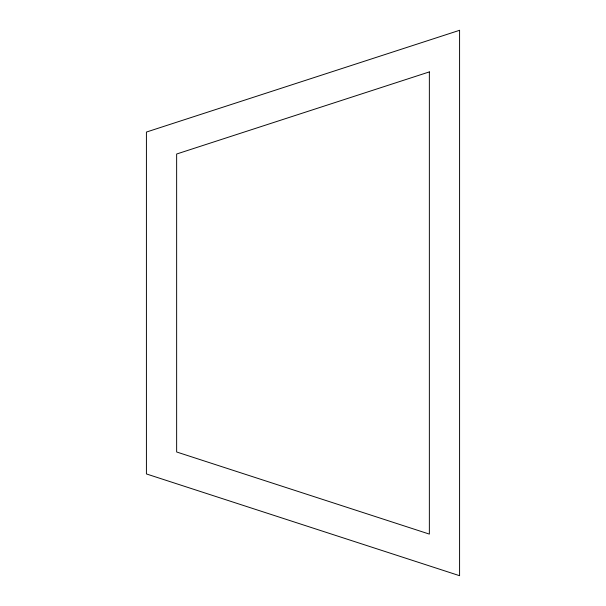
<?xml version="1.0" encoding="UTF-8"?>
<svg xmlns="http://www.w3.org/2000/svg" width="606" height="606" viewBox="0 0 606 606"><rect width="100%" height="100%" fill="white"/><g stroke="black" fill="none" stroke-linecap="round" stroke-linejoin="round"><path stroke-width="0.91" d="M459.583 30.3L146.417 132.055L146.417 473.945L459.583 575.7L459.583 30.3M429.359 71.902L176.641 154.015L176.641 451.985L429.359 534.098L429.359 71.902"/></g></svg>
